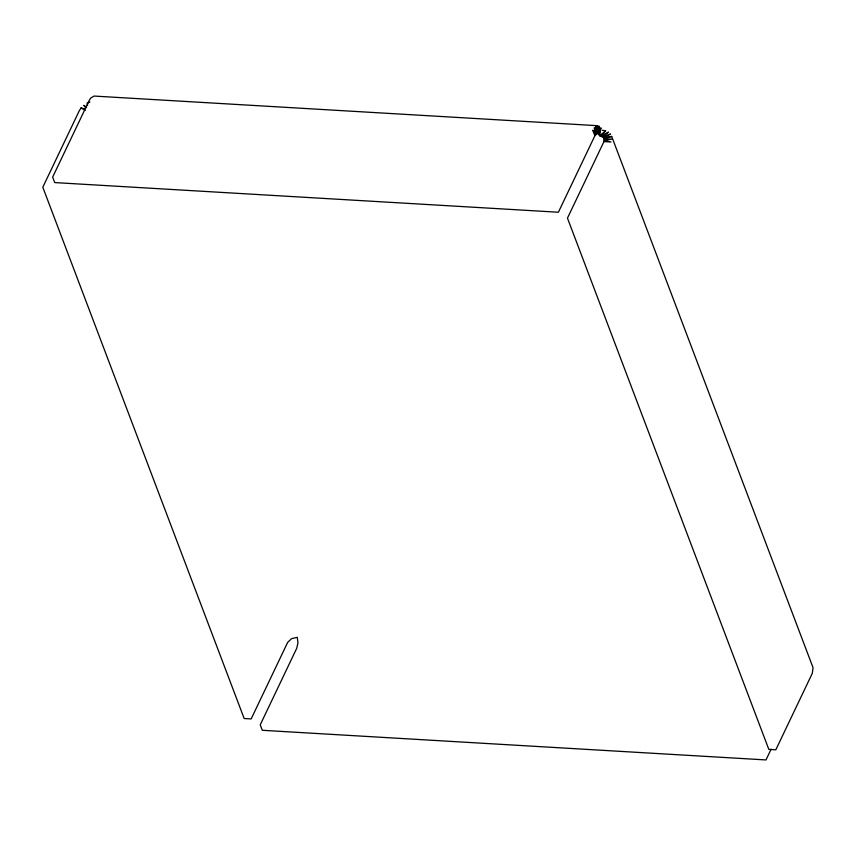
<?xml version="1.0" encoding="UTF-8"?>
<svg xmlns="http://www.w3.org/2000/svg" width="856" height="856" viewBox="0 0 856 856"><rect width="100%" height="100%" fill="white"/><g stroke="black" fill="none" stroke-linecap="round" stroke-linejoin="round"><path stroke-width="1.28" d="M597.723 125.704L597.349 133.45L594.899 135.708L558.39 212.234L54.72 182.585L52.644 177.106L89.142 100.58L90.629 98.13L94.042 96.065L597.723 125.704L598.194 133.707L599.575 135.719L603.758 137.613L603.962 141.593L567.464 218.12L768.827 749.396L775.825 749.803L812.323 673.287L813.061 667.712L611.698 136.436L603.758 137.613L610.553 134.039L602.731 136.66L608.477 132.124L601.297 136.008L605.631 130.84L602.185 130.251M771.117 749.171L765.992 759.935L262.311 730.296L260.235 724.818L296.732 648.292L297.963 642.824L297.267 637.346L291.554 638.662L287.659 642.407L251.161 718.922L244.163 718.516L42.8 187.239L79.298 110.713L81.127 107.909L84.776 109.001M605.631 130.84L599.575 135.719L600.933 127.79L598.954 134.488L599.414 126.239L598.194 133.707L597.349 133.45L595.979 126.228L596.472 133.707L594.31 127.769L595.637 134.478L592.823 130.23L594.899 135.708M89.88 102.057L87.087 103.223L87.665 105.32M611.698 136.436L604.336 138.811L611.837 139.154L604.4 140.17L610.959 142.01L603.962 141.593M81.127 107.909L85.258 110.488M86.638 107.214L83.781 105.363L85.835 107.984"/></g></svg>
